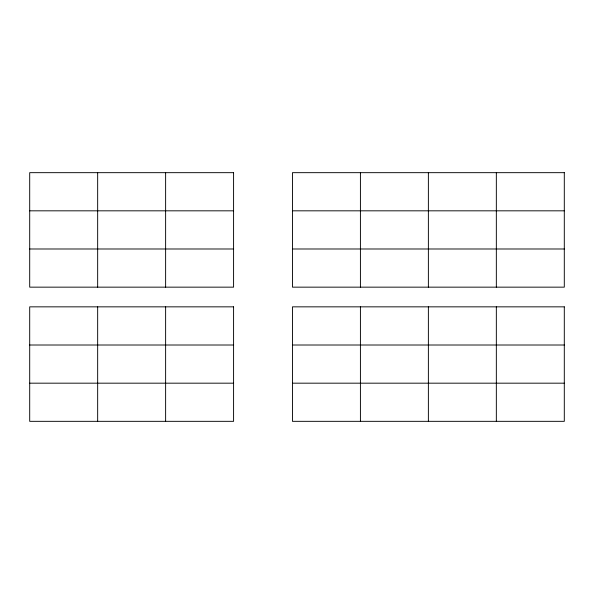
<?xml version="1.0" encoding="UTF-8"?>
<svg xmlns="http://www.w3.org/2000/svg" width="594" height="594" viewBox="0 0 594 594"><rect width="100%" height="100%" fill="white"/><g stroke="black" fill="none" stroke-linecap="round" stroke-linejoin="round"><path stroke-width="0.89" d="M29.7 210.825L233.583 210.825M292.456 210.825L564.3 210.825M29.7 248.99L233.583 248.99M292.456 248.99L564.3 248.99M29.7 345.01L233.583 345.01M292.456 345.01L564.3 345.01M29.7 383.175L233.583 383.175M292.456 383.175L564.3 383.175M496.339 172.668L496.339 287.154M496.339 306.846L496.339 421.332M428.378 172.668L428.378 287.154M428.378 306.846L428.378 421.332M360.417 172.668L360.417 287.154M360.417 306.846L360.417 421.332M165.622 172.668L165.622 287.154M165.622 306.846L165.622 421.332M97.661 172.668L97.661 287.154M97.661 306.846L97.661 421.332M233.583 172.668L29.7 172.668L29.7 287.154L233.583 287.154L233.583 172.668M564.3 172.668L292.456 172.668L292.456 287.154L564.3 287.154L564.3 172.668M233.583 306.846L29.7 306.846L29.7 421.332L233.583 421.332L233.583 306.846M564.3 306.846L292.456 306.846L292.456 421.332L564.3 421.332L564.3 306.846"/></g></svg>
